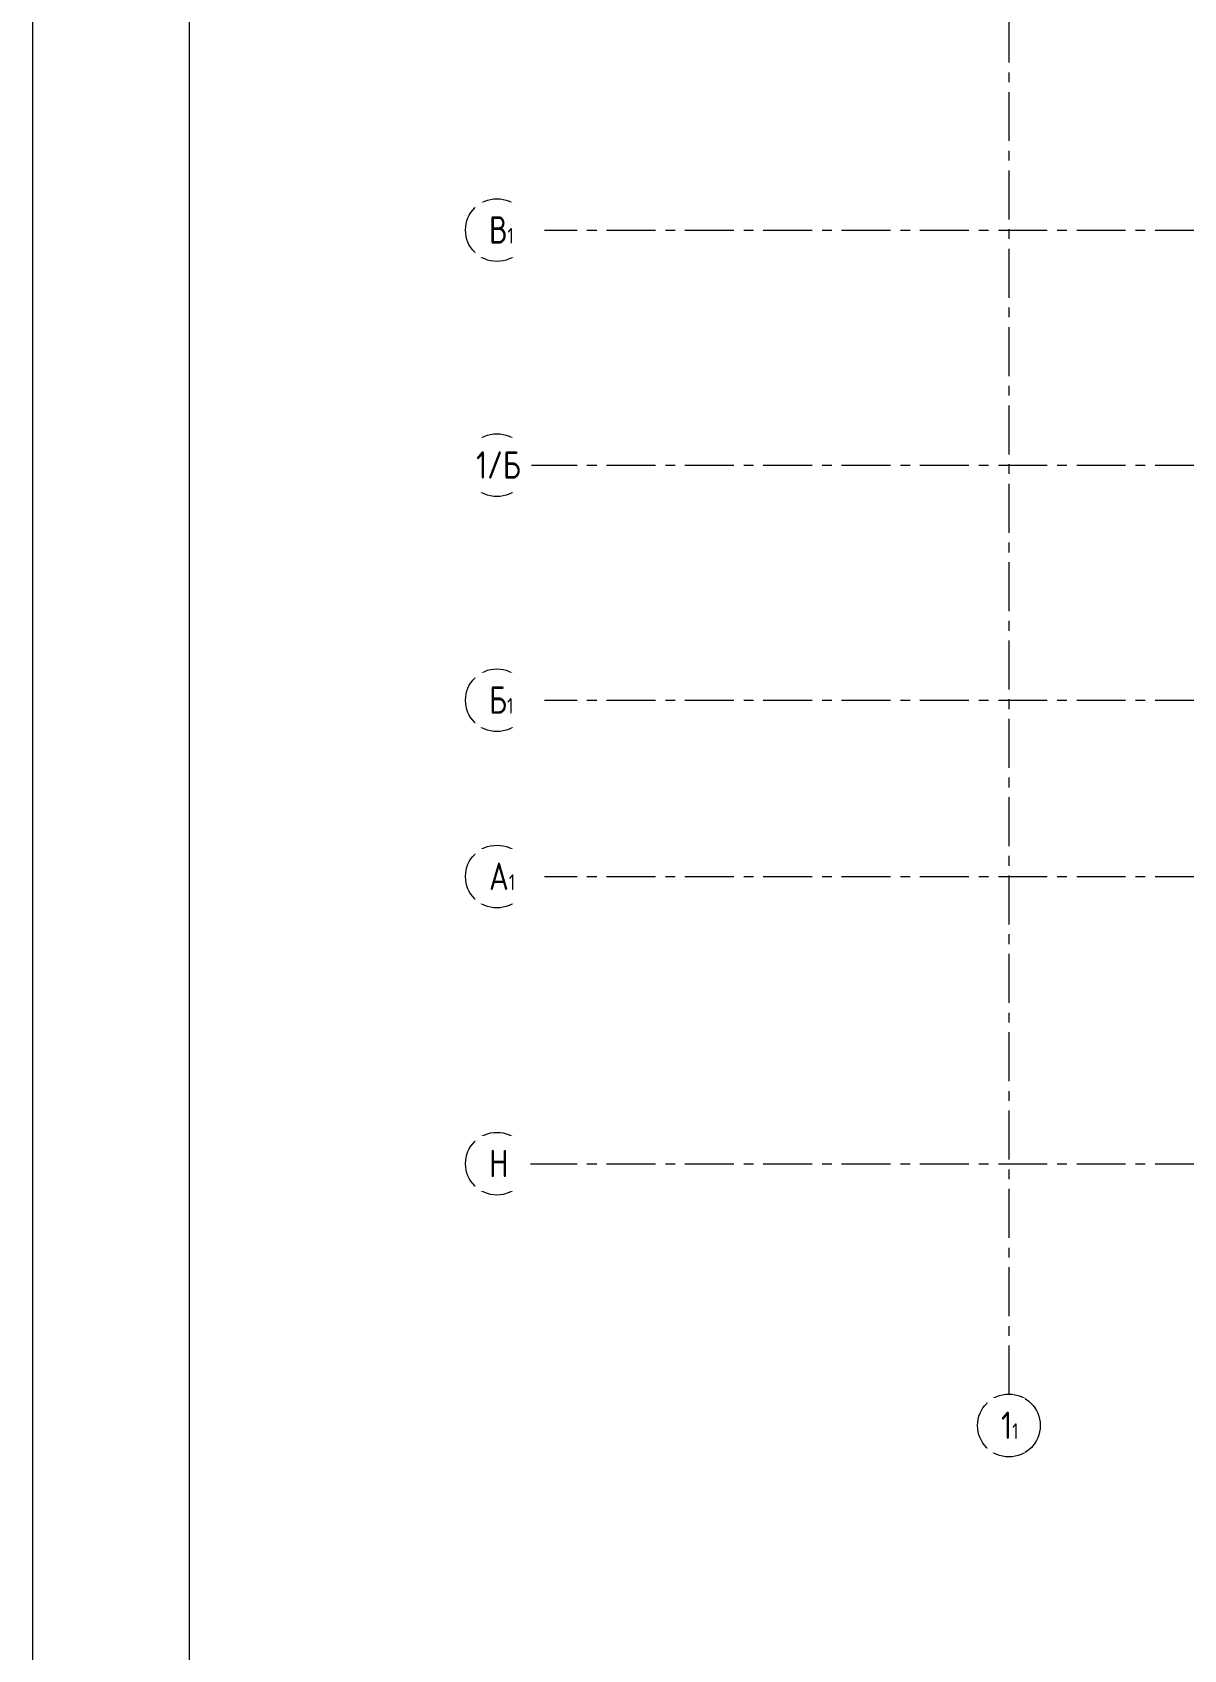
# Model space of a CAD drawing. Header units: millimetres. Extents: x -65527 to 8894748, y -37603 to 223697.
# Drawn here: x -65527 to -50833, y 160238 to 180880 of the extents above; entities that cross this region are included whole.
import ezdxf

# ---------------------------------------------------------------- set-up
doc = ezdxf.new("R2010")
doc.units = ezdxf.units.MM
doc.header["$LTSCALE"] = 10
doc.linetypes.add('CENTER', pattern=[2, 1.25, -0.25, 0.25, -0.25])
doc.layers.add('АР_Оси', color=142, linetype='Continuous', lineweight=9)
doc.layers.add('рамка', color=251, linetype='Continuous', lineweight=13)
doc.styles.add('ГОСТ 2.304', font='isocpeur.ttf', dxfattribs={"width": 0.7})

msp = doc.modelspace()

# ---------------------------------------------------------------- linework, layer by layer
at = {"layer": 'АР_Оси', "linetype": 'CENTER', "ltscale": 50}
for p, q in [((-53063.4, 218118), (-53063.4, 163499)), ((-59198.4, 178355.6), (23980, 178355.6)), ((-59198.4, 175355.6), (23980, 175355.6)), ((-59198.4, 172355.6), (23980, 172355.6)), ((-59198.4, 170105.6), (23980, 170105.6)), ((-59198.4, 166440.6), (24398.8, 166440.6))]:
    msp.add_line(p, q, dxfattribs=at)
at = {"layer": 'АР_Оси', "ltscale": 0.5}
for centre in [(-59598.4, 178355.6), (-59598.4, 175355.6), (-59598.4, 172355.6), (-59598.4, 170105.6), (-59598.4, 166440.6), (-53063.4, 163099)]:
    msp.add_circle(centre, 400, dxfattribs=at)

# ---------------------------------------------------------------- next in the draw order: texts
at = {"layer": 'АР_Оси', "char_height": 350, "width": 528.82, "attachment_point": 1, "line_spacing_factor": 1.149209, "style": 'ГОСТ 2.304', "bg_fill": 2}
for s, insert in [('{\\W0.8;В\\H0.57143x;1}', (-59698.2, 178533.3)), ('{\\W0.8;1/Б}', (-59863.2, 175533.3)), ('{\\W0.8;Б\\H0.57143x;1}', (-59698.2, 172533.3)), ('{\\W0.8;А\\H0.57143x;1}', (-59698.2, 170283.3))]:
    msp.add_mtext(s, dxfattribs=dict(at, insert=insert))
at = {"layer": 'АР_Оси', "insert": (-59698.2, 166618.3), "char_height": 350, "attachment_point": 1, "line_spacing_factor": 1.149209, "style": 'ГОСТ 2.304', "bg_fill": 2}
msp.add_mtext('{\\W0.8;Н}', dxfattribs=at)

# ---------------------------------------------------------------- next in the draw order: linework, layer by layer
at = {"layer": 'рамка', "ltscale": 40, "transparency": 33554684}
for points in [[(53373.1, 223696.9), (-65526.9, 223696.9), (-65526.9, 139596.9), (53373.1, 139596.9)], [(52873.1, 223196.9), (-63526.9, 223196.9), (-63526.9, 140096.9), (52873.1, 140096.9)]]:
    msp.add_lwpolyline(points, close=True, dxfattribs=at)

# ---------------------------------------------------------------- next in the draw order: texts
at = {"layer": 'АР_Оси', "insert": (-53163.2, 163276.8), "char_height": 350, "width": 123.867, "attachment_point": 1, "line_spacing_factor": 1.149209, "style": 'ГОСТ 2.304', "bg_fill": 2}
msp.add_mtext('{\\W0.8;1\\H0.57143x;1}', dxfattribs=at)

doc.saveas('drawing.dxf')
